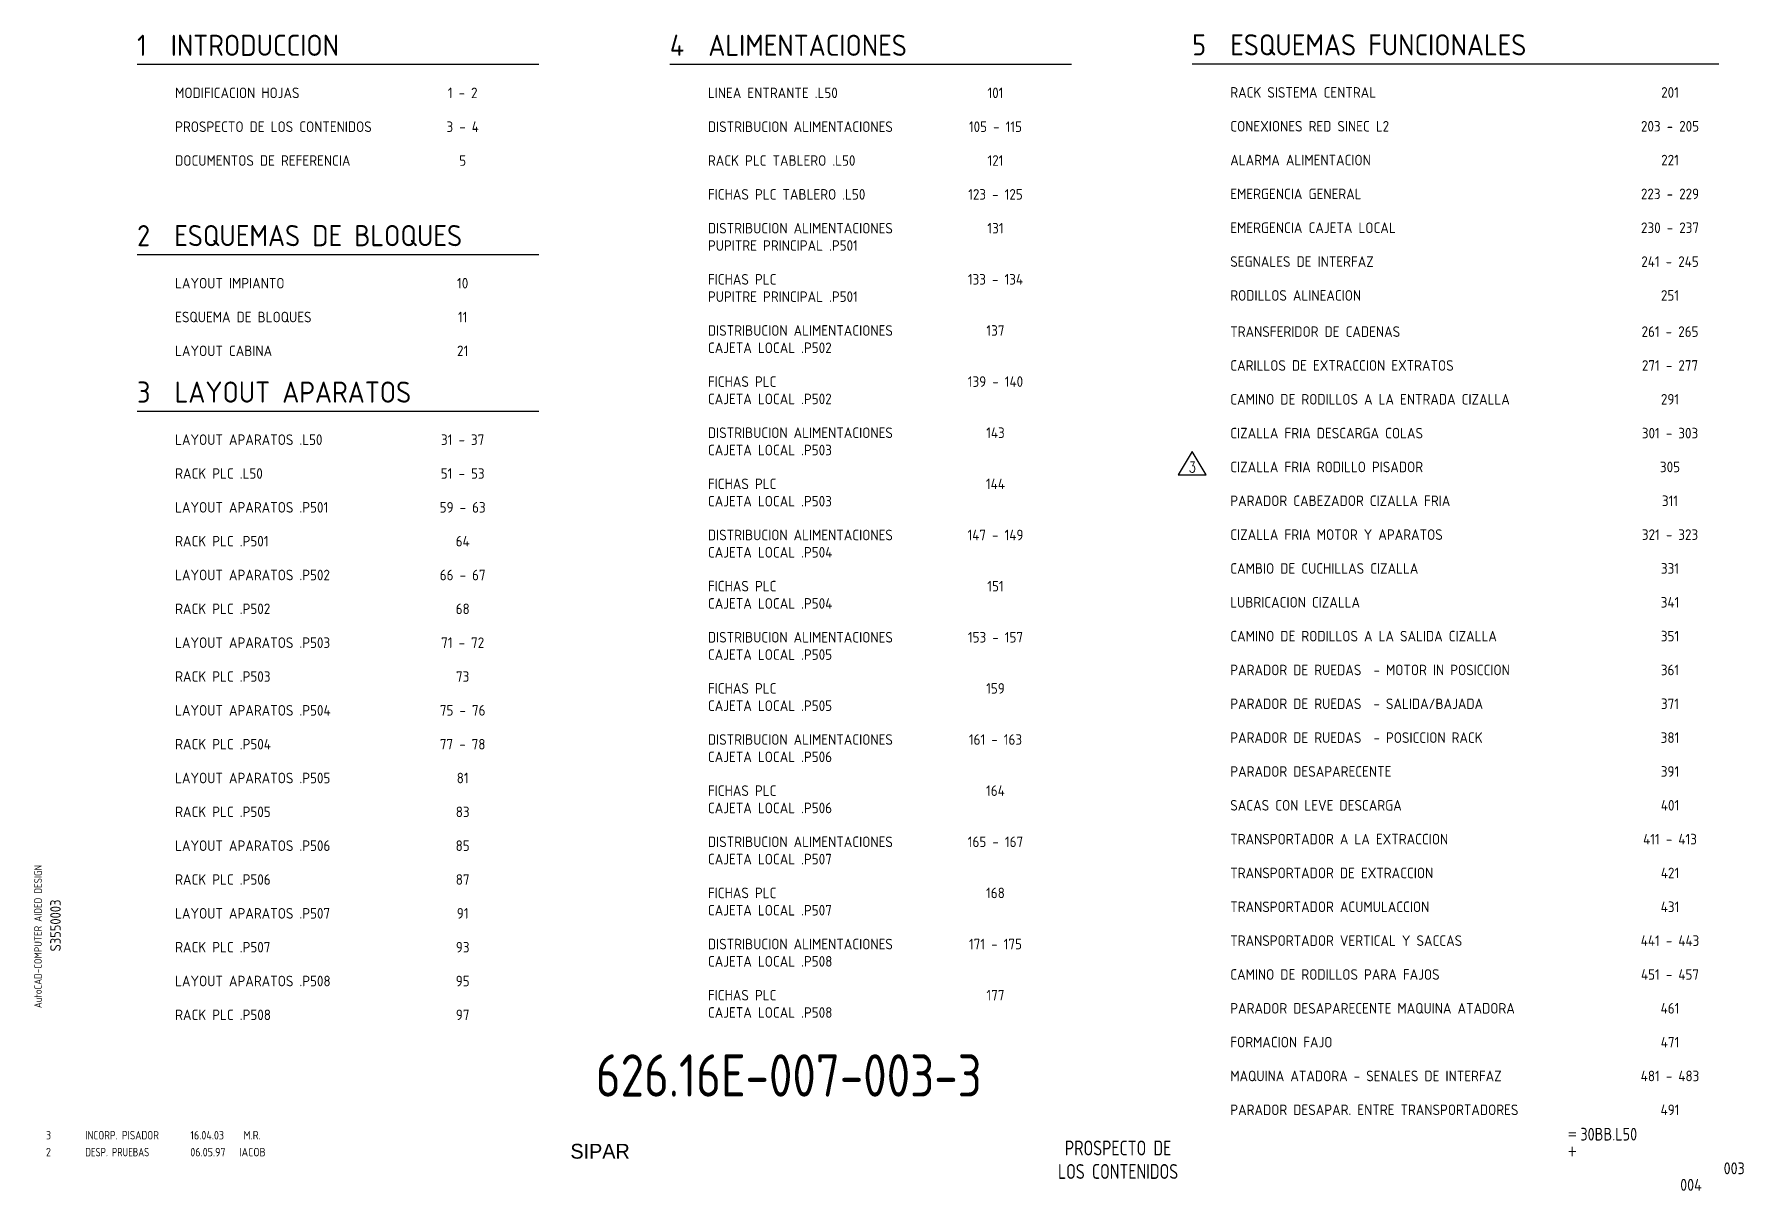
# Model space of a CAD drawing. Extents: x 10 to 414, y 6 to 279.
import ezdxf
from ezdxf.enums import TextEntityAlignment as Align

# ---------------------------------------------------------------- set-up
doc = ezdxf.new("R2010")
doc.units = 0
doc.header["$LTSCALE"] = 5
doc.header["$MEASUREMENT"] = 0
doc.layers.get('0').update_dxf_attribs({"linetype": 'CONTINUOUS'})
for name, color, linetype in [('3', 3, 'CONTINUOUS'), ('CART', 7, 'CONTINUOUS'), ('TEXTO', 7, 'CONTINUOUS')]:
    doc.layers.add(name, color=color, linetype=linetype)
doc.styles.add('DIN', font='DIN.shx', dxfattribs={"width": 0.85})
doc.styles.add('ISO', font='ISO')
doc.styles.add('N', font='ROMANS', dxfattribs={"width": 0.85, "height": 3})
doc.styles.add('ROMANS', font='SIMPLEX', dxfattribs={"width": 0.85})
doc.styles.add('X', font='UNIV.SHX', dxfattribs={"height": 3.5})

# ---------------------------------------------------------------- blocks, each defined once
blk = doc.blocks.new('REV.')
at = {"layer": 'TEXTO', "color": 4}
blk.add_lwpolyline([(-0.04, 3.69), (-3.37, -1.81), (3.29, -1.81)], close=True, dxfattribs=at)
at = {"layer": 'TEXTO', "style": 'ROMANS', "width": 0.8}
blk.add_attdef('REV.', text='', height=2.5, dxfattribs=at).set_placement((0, 0), align=Align.MIDDLE_CENTER)

msp = doc.modelspace()

# ---------------------------------------------------------------- linework, layer by layer
at = {"layer": '3'}
for p, q in [((34, 272), (129, 272)), ((160, 272), (255, 272)), ((283.53, 272.11), (408.11, 272.11)), ((34, 227), (129, 227)), ((34, 190), (129, 190))]:
    msp.add_line(p, q, dxfattribs=at)

# ---------------------------------------------------------------- block references
msp.add_blockref('REV.', (283.58, 176.77)).add_auto_attribs({'REV.': '3'})

# ---------------------------------------------------------------- texts
at = {"color": 2, "style": 'ISO'}
for s, p in [('1  INTRODUCCION', (34, 274)), ('4  ALIMENTACIONES', (160, 274)), ('5  ESQUEMAS FUNCIONALES', (283.53, 274.11)), ('2  ESQUEMAS DE BLOQUES', (34, 229)), ('3  LAYOUT APARATOS', (34, 192))]:
    msp.add_text(s, height=5, dxfattribs=at).set_placement(p)
at = {"style": 'ISO'}
for s, p in [('MODIFICACION HOJAS', (43, 264)), ('LINEA ENTRANTE .L50', (169, 264)), ('RACK SISTEMA CENTRAL', (292.53, 264.11)), ('PROSPECTO DE LOS CONTENIDOS', (43, 256)), ('DISTRIBUCION ALIMENTACIONES', (169, 256)), ('CONEXIONES RED SINEC L2', (292.53, 256.11)), ('DOCUMENTOS DE REFERENCIA', (43, 248)), ('RACK PLC TABLERO .L50', (169, 248)), ('ALARMA ALIMENTACION', (292.53, 248.11)), ('EMERGENCIA GENERAL', (292.53, 240.11)), ('FICHAS PLC TABLERO .L50', (169, 240)), ('DISTRIBUCION ALIMENTACIONES', (169, 232)), ('EMERGENCIA CAJETA LOCAL', (292.53, 232.11)), ('PUPITRE PRINCIPAL .P501', (169, 227.91)), ('SEGNALES DE INTERFAZ', (292.53, 224.11)), ('FICHAS PLC', (169, 219.91)), ('LAYOUT IMPIANTO', (43, 219)), ('RODILLOS ALINEACION', (292.53, 216.11)), ('PUPITRE PRINCIPAL .P501', (169, 215.82)), ('ESQUEMA DE BLOQUES', (43, 211)), ('DISTRIBUCION ALIMENTACIONES', (169, 207.82)), ('CAJETA LOCAL .P502', (169, 203.73)), ('TRANSFERIDOR DE CADENAS', (292.53, 207.55)), ('LAYOUT CABINA', (43, 203)), ('FICHAS PLC', (169, 195.73)), ('CARILLOS DE EXTRACCION EXTRATOS', (292.53, 199.55)), ('CAJETA LOCAL .P502', (169, 191.64)), ('CAMINO DE RODILLOS A LA ENTRADA CIZALLA', (292.53, 191.55)), ('DISTRIBUCION ALIMENTACIONES', (169, 183.64)), ('CIZALLA FRIA DESCARGA COLAS', (292.53, 183.55)), ('LAYOUT APARATOS .L50', (43, 182)), ('CAJETA LOCAL .P503', (169, 179.55)), ('CIZALLA FRIA RODILLO PISADOR', (292.53, 175.55)), ('RACK PLC .L50', (43, 174)), ('FICHAS PLC', (169, 171.55)), ('CAJETA LOCAL .P503', (169, 167.46)), ('PARADOR CABEZADOR CIZALLA FRIA', (292.53, 167.55)), ('LAYOUT APARATOS .P501', (43, 166)), ('DISTRIBUCION ALIMENTACIONES', (169, 159.46)), ('CIZALLA FRIA MOTOR Y APARATOS', (292.53, 159.55)), ('RACK PLC .P501', (43, 158)), ('CAJETA LOCAL .P504', (169, 155.37)), ('CAMBIO DE CUCHILLAS CIZALLA', (292.53, 151.55)), ('LAYOUT APARATOS .P502', (43, 150)), ('FICHAS PLC', (169, 147.37)), ('CAJETA LOCAL .P504', (169, 143.28)), ('LUBRICACION CIZALLA', (292.53, 143.55)), ('RACK PLC .P502', (43, 142)), ('DISTRIBUCION ALIMENTACIONES', (169, 135.28)), ('CAMINO DE RODILLOS A LA SALIDA CIZALLA', (292.53, 135.55)), ('LAYOUT APARATOS .P503', (43, 134)), ('CAJETA LOCAL .P505', (169, 131.19)), ('PARADOR DE RUEDAS  - MOTOR IN POSICCION', (292.53, 127.55)), ('RACK PLC .P503', (43, 126)), ('FICHAS PLC', (169, 123.19)), ('CAJETA LOCAL .P505', (169, 119.1)), ('PARADOR DE RUEDAS  - SALIDA/BAJADA', (292.53, 119.55)), ('LAYOUT APARATOS .P504', (43, 118)), ('DISTRIBUCION ALIMENTACIONES', (169, 111.1)), ('PARADOR DE RUEDAS  - POSICCION RACK', (292.53, 111.55)), ('RACK PLC .P504', (43, 110)), ('CAJETA LOCAL .P506', (169, 107.01)), ('PARADOR DESAPARECENTE', (292.53, 103.55)), ('LAYOUT APARATOS .P505', (43, 102)), ('FICHAS PLC', (169, 99.01)), ('CAJETA LOCAL .P506', (169, 94.92)), ('SACAS CON LEVE DESCARGA', (292.53, 95.55)), ('RACK PLC .P505', (43, 94)), ('DISTRIBUCION ALIMENTACIONES', (169, 86.92)), ('TRANSPORTADOR A LA EXTRACCION', (292.53, 87.55)), ('LAYOUT APARATOS .P506', (43, 86)), ('CAJETA LOCAL .P507', (169, 82.83)), ('TRANSPORTADOR DE EXTRACCION', (292.53, 79.55)), ('RACK PLC .P506', (43, 78)), ('FICHAS PLC', (169, 74.83)), ('CAJETA LOCAL .P507', (169, 70.74)), ('TRANSPORTADOR ACUMULACCION', (292.53, 71.55)), ('LAYOUT APARATOS .P507', (43, 70)), ('DISTRIBUCION ALIMENTACIONES', (169, 62.74)), ('TRANSPORTADOR VERTICAL Y SACCAS', (292.53, 63.55)), ('RACK PLC .P507', (43, 62)), ('CAJETA LOCAL .P508', (169, 58.65)), ('CAMINO DE RODILLOS PARA FAJOS', (292.53, 55.55)), ('LAYOUT APARATOS .P508', (43, 54)), ('FICHAS PLC', (169, 50.65)), ('CAJETA LOCAL .P508', (169, 46.56)), ('PARADOR DESAPARECENTE MAQUINA ATADORA', (292.53, 47.55)), ('RACK PLC .P508', (43, 46)), ('FORMACION FAJO', (292.53, 39.55)), ('MAQUINA ATADORA - SENALES DE INTERFAZ', (292.53, 31.55)), ('PARADOR DESAPAR. ENTRE TRANSPORTADORES', (292.53, 23.55))]:
    msp.add_text(s, height=2.5, dxfattribs=at).set_placement(p)
for s, p in [('1 - 2', (111, 264)), ('101', (237, 264)), ('201', (396.53, 264.11)), ('3 - 4', (111, 256)), ('105 - 115', (237, 256)), ('203 - 205', (396.53, 256.11)), ('5', (111, 248)), ('121', (237, 248)), ('221', (396.53, 248.11)), ('223 - 229', (396.53, 240.11)), ('123 - 125', (237, 240)), ('131', (237, 232)), ('230 - 237', (396.53, 232.11)), ('241 - 245', (396.53, 224.11)), ('133 - 134', (237, 219.91)), ('10', (111, 219)), ('251', (396.53, 216.11)), ('11', (111, 211)), ('137', (237, 207.82)), ('261 - 265', (396.53, 207.55)), ('21', (111, 203)), ('139 - 140', (237, 195.73)), ('271 - 277', (396.53, 199.55)), ('291', (396.53, 191.55)), ('143', (237, 183.64)), ('301 - 303', (396.53, 183.55)), ('31 - 37', (111, 182)), ('305', (396.53, 175.55)), ('51 - 53', (111, 174)), ('144', (237, 171.55)), ('311', (396.53, 167.55)), ('59 - 63', (111, 166)), ('147 - 149', (237, 159.46)), ('321 - 323', (396.53, 159.55)), ('64', (111, 158)), ('331', (396.53, 151.55)), ('66 - 67', (111, 150)), ('151', (237, 147.37)), ('341', (396.53, 143.55)), ('68', (111, 142)), ('153 - 157', (237, 135.28)), ('351', (396.53, 135.55)), ('71 - 72', (111, 134)), ('361', (396.53, 127.55)), ('73', (111, 126)), ('159', (237, 123.19)), ('371', (396.53, 119.55)), ('75 - 76', (111, 118)), ('161 - 163', (237, 111.1)), ('381', (396.53, 111.55)), ('77 - 78', (111, 110)), ('391', (396.53, 103.55)), ('81', (111, 102)), ('164', (237, 99.01)), ('401', (396.53, 95.55)), ('83', (111, 94)), ('165 - 167', (237, 86.92)), ('411 - 413', (396.53, 87.55)), ('85', (111, 86)), ('421', (396.53, 79.55)), ('87', (111, 78)), ('168', (237, 74.83)), ('431', (396.53, 71.55)), ('91', (111, 70)), ('171 - 175', (237, 62.74)), ('441 - 443', (396.53, 63.55)), ('93', (111, 62)), ('451 - 457', (396.53, 55.55)), ('95', (111, 54)), ('177', (237, 50.65)), ('461', (396.53, 47.55)), ('97', (111, 46)), ('471', (396.53, 39.55)), ('481 - 483', (396.53, 31.55)), ('491', (396.53, 23.55))]:
    msp.add_text(s, height=2.5, dxfattribs=at).set_placement(p, align=Align.CENTER)
at = {"color": 3, "style": 'DIN'}
for s, width, p in [('3', 0.9, (12.45, 17.79)), ('INCORP. PISADOR', 0.85, (21.76, 17.79)), ('16.04.03', 0.9, (46.59, 17.79)), ('M.R.', 0.9, (59.16, 17.79)), ('2', 0.9, (12.45, 13.79)), ('DESP. PRUEBAS', 0.8, (21.76, 13.79)), ('06.05.97', 0.9, (46.59, 13.79)), ('IACOB', 0.9, (58.16, 13.79))]:
    msp.add_text(s, height=2, dxfattribs=dict(at, width=width)).set_placement(p)
at = {"color": 2, "style": 'DIN', "width": 0.8}
for s, p in [('PROSPECTO DE', (266, 14.02)), ('LOS CONTENIDOS', (266, 8.47))]:
    msp.add_text(s, height=3.5, dxfattribs=at).set_placement(p, align=Align.CENTER)
at = {"color": 2, "insert": (142.48, 37.92), "char_height": 10, "width": 111.0411, "attachment_point": 1, "style": 'DIN'}
msp.add_mtext('626.16E-007-003-3', dxfattribs=at)
at = {"layer": 'CART', "color": 1, "style": 'DIN', "width": 0.9}
msp.add_text('AutoCAD-COMPUTER AIDED DESIGN', height=1.8, rotation=90, dxfattribs=at).set_placement((11.47, 48.84))
at = {"layer": 'CART', "color": 3, "style": 'N', "width": 0.85}
for s, p in [('=', (372.24, 17.91)), ('+', (372.24, 13.87))]:
    msp.add_text(s, height=2.5, dxfattribs=at).set_placement(p)
at = {"layer": 'CART', "color": 3, "style": 'DIN', "width": 0.9, "flags": 1}
msp.add_attdef('S3550003', text='', height=2.5, rotation=90, dxfattribs=at).set_placement((15.95, 68.38), align=Align.CENTER)
at = {"layer": 'CART', "color": 3, "style": 'DIN', "width": 0.85}
msp.add_attdef('30BB.L50', text='', height=3, dxfattribs=at).set_placement((375.33, 16.63), align=Align.BOTTOM_LEFT)
at = {"layer": 'CART', "color": 6, "style": 'X', "flags": 1}
msp.add_attdef('SIPAR', text='', height=3.5, dxfattribs=at).set_placement((143.5, 15), align=Align.MIDDLE)
at = {"layer": 'CART', "color": 2, "style": 'DIN', "width": 0.9, "flags": 1}
msp.add_attdef('003', text='', height=2.8, dxfattribs=at).set_placement((414.2, 9.56), align=Align.RIGHT)
at = {"layer": 'CART', "color": 7, "style": 'DIN', "width": 0.9, "flags": 1}
msp.add_attdef('004', (398.93, 5.65), '', height=2.8, dxfattribs=at)

doc.saveas('drawing.dxf')
